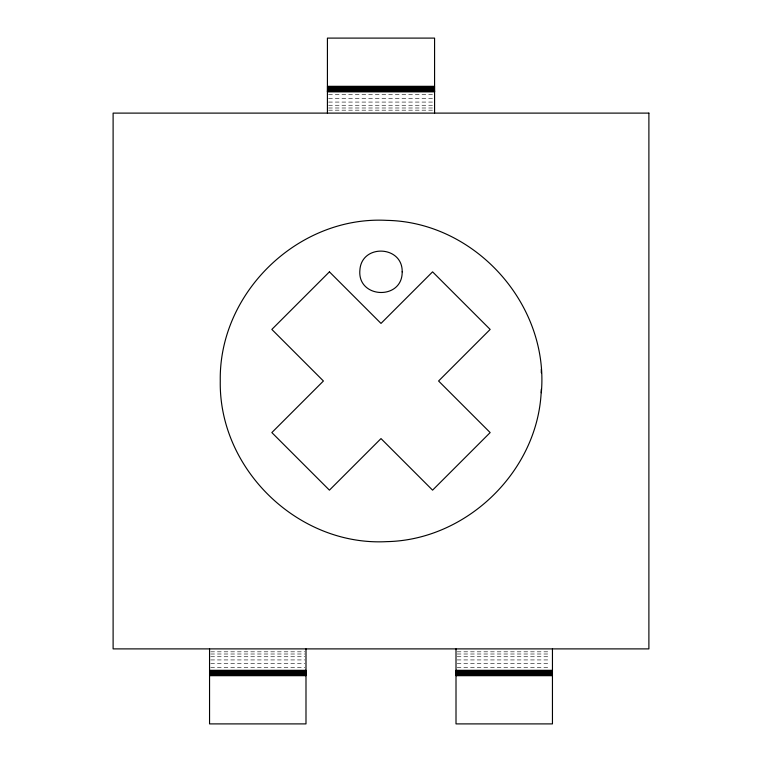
<?xml version="1.0" encoding="UTF-8"?>
<svg xmlns="http://www.w3.org/2000/svg" width="762" height="762" viewBox="0 0 762 762"><rect width="100%" height="100%" fill="white"/><g stroke="black" fill="none" stroke-linecap="round" stroke-linejoin="round"><path stroke-width="0.57" stroke-dasharray="3.81 2.86" d="M328.613 94.602L433.387 94.602M328.613 98.479L433.387 98.479M328.613 102.07L433.387 102.07M328.613 105.261L433.387 105.261M328.613 107.994L433.387 107.994M328.613 110.185L433.387 110.185M210.741 651.815L304.8 651.815M457.181 651.815L550.097 651.815M210.741 654.006L304.8 654.006M457.181 654.006L550.097 654.006M210.741 656.739L304.8 656.739M457.181 656.739L550.097 656.739M210.741 659.93L304.8 659.93M457.181 659.93L550.097 659.93M210.741 663.521L304.8 663.521M457.181 663.521L550.097 663.521M210.741 667.398L304.8 667.398M457.181 667.398L550.097 667.398"/><path stroke-width="1.14" d="M541.306 392.735C549.316 304.676 475.364 222.018 386.867 220.37C298.494 215.589 218.713 292.513 220.266 381C218.713 469.487 298.494 546.411 386.867 541.63C467.535 539.991 539.01 470.002 541.306 389.211M327.422 86.316L434.578 86.316M327.422 87.163L434.578 87.163M327.422 87.973L434.578 87.973M327.422 88.754L434.578 88.754M327.422 89.468L434.578 89.468M327.422 90.106L434.578 90.106M327.422 90.659L434.578 90.659M327.422 91.097L434.578 91.097M327.422 91.411L434.578 91.411M327.422 91.611L434.578 91.611M327.422 91.678L434.578 91.678M209.55 670.322L305.991 670.322M456.009 670.322L552.45 670.322M209.55 670.589L305.991 670.589M456.009 670.589L552.45 670.589M209.55 670.903L305.991 670.903M456.009 670.903L552.45 670.903M209.55 671.341L305.991 671.341M456.009 671.341L552.45 671.341M209.55 671.894L305.991 671.894M456.009 671.894L552.45 671.894M209.55 672.532L305.991 672.532M456.009 672.532L552.45 672.532M209.55 673.246L305.991 673.246M456.009 673.246L552.45 673.246M209.55 674.027L305.991 674.027M456.009 674.027L552.45 674.027M209.55 674.846L305.991 674.846M456.009 674.846L552.45 674.846M209.55 675.684L305.991 675.684M456.009 675.684L552.45 675.684M552.45 648.891L552.45 723.9L456.009 723.9L456.009 648.891M541.306 369.265L541.306 372.789M434.578 113.109L434.578 38.1L327.422 38.1L327.422 113.109M305.991 648.891L305.991 723.9L209.55 723.9L209.55 648.891M402.184 271.844C402.517 300.599 357.121 298.666 359.893 270.043C361.579 243.669 402.746 245.412 402.184 271.844M329.422 271.844L271.844 329.422L323.412 381L271.844 432.578L329.422 490.157L381 438.588L432.578 490.157L490.157 432.578L438.588 381L490.157 329.422L432.578 271.844L381 323.412L329.422 271.844M648.891 113.109L113.109 113.109L113.109 648.891L648.891 648.891L648.891 113.109"/></g></svg>
